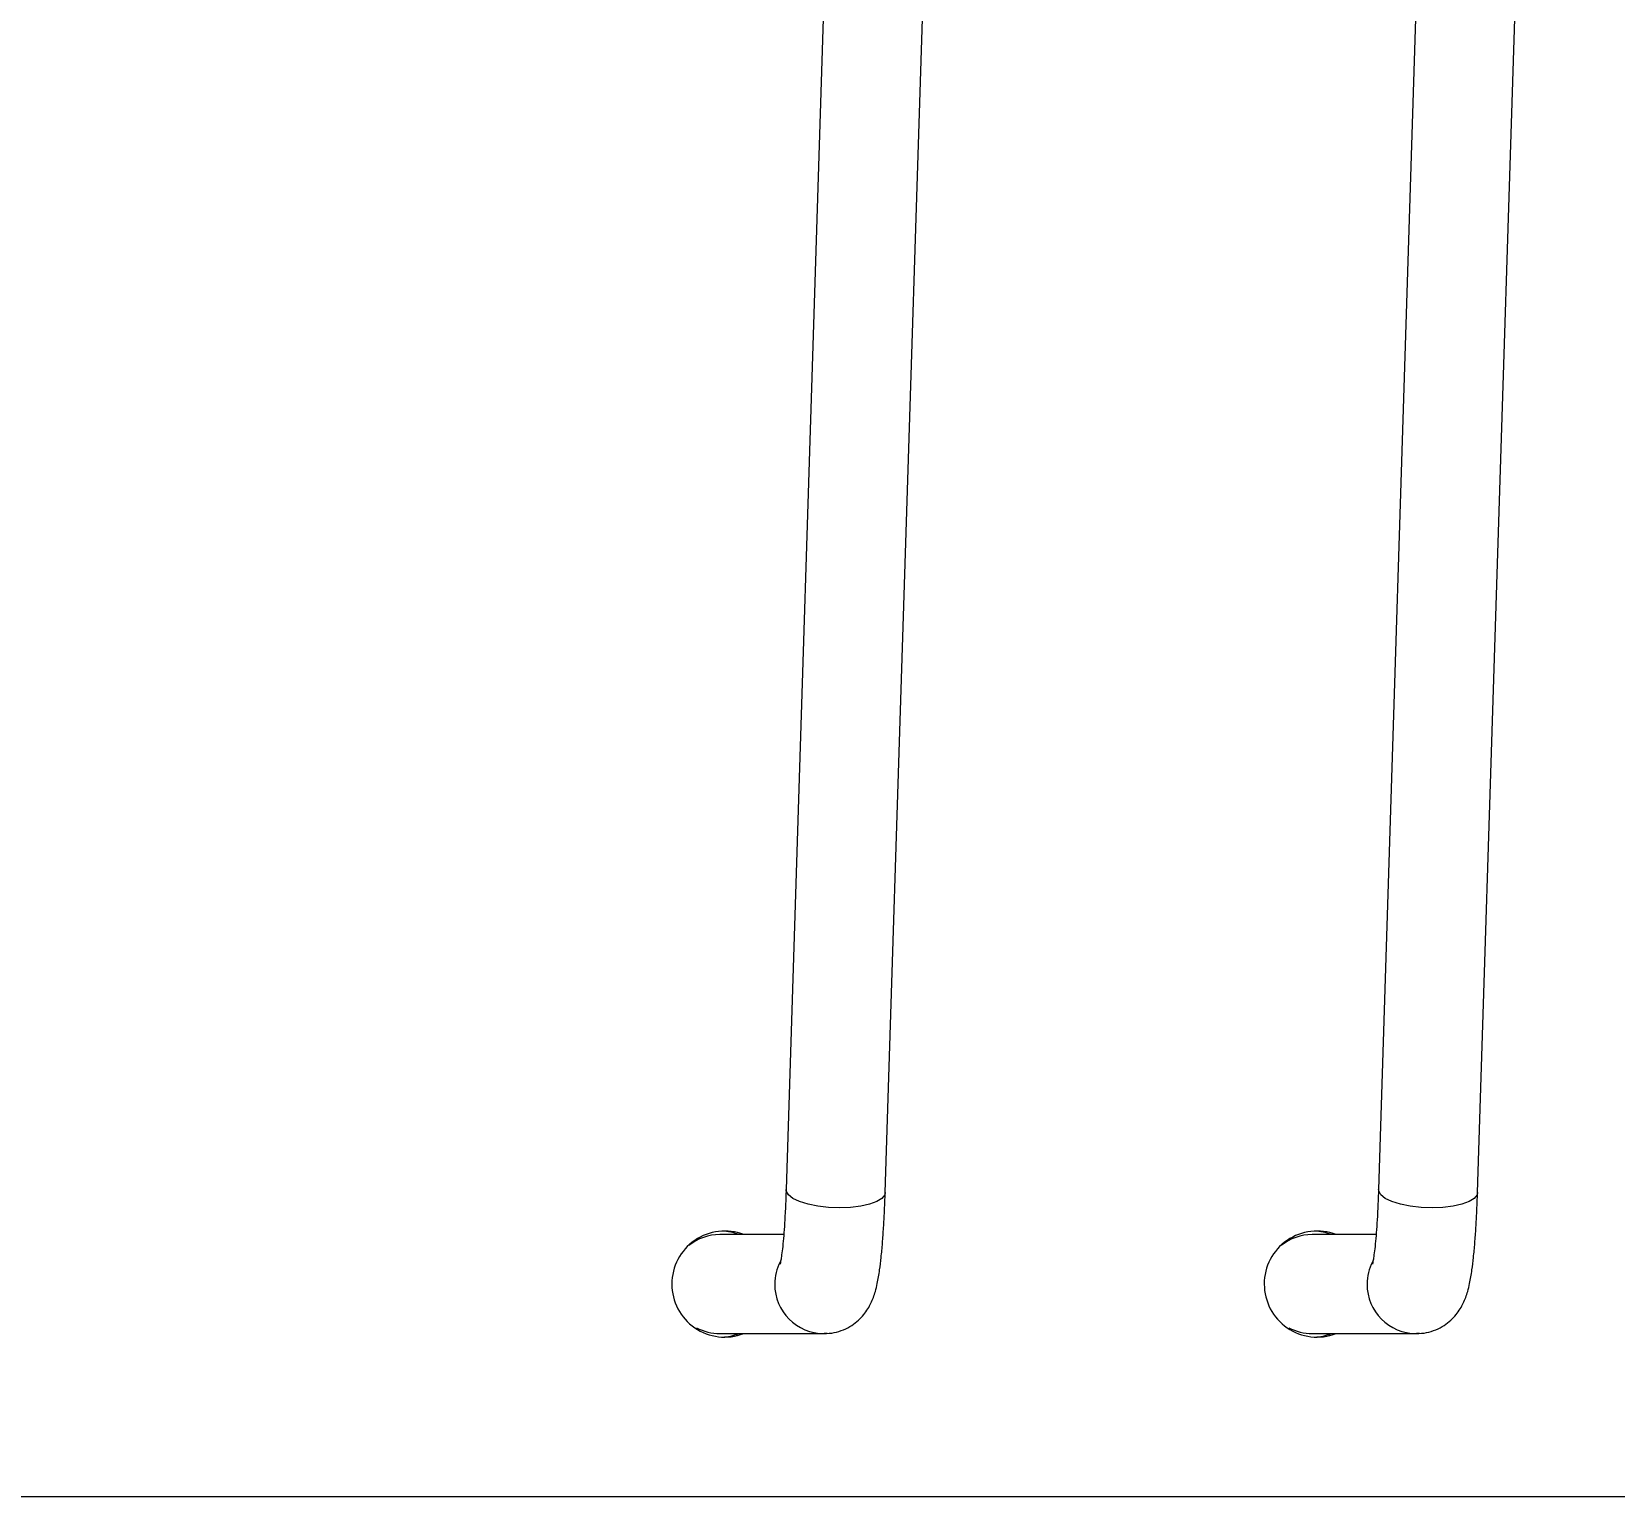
# Model space of a CAD drawing. Header units: millimetres. Extents: x -279 to 4999, y 61 to 3536.
# Drawn here: x 4226.1 to 4449.7, y 2822.4 to 3029.4 of the extents above; entities that cross this region are included whole.
import ezdxf

# ---------------------------------------------------------------- set-up
doc = ezdxf.new("R2010")
doc.units = ezdxf.units.MM
doc.layers.add('ZANO_R', color=7, linetype='Continuous', lineweight=0)
doc.layers.add('ZANO_W', color=1, linetype='Continuous', lineweight=0)
doc.styles.add('Arial', font='arial.ttf')
doc.styles.get("Standard").update_dxf_attribs({"font": 'ARIALUNI.TTF'})
doc.dimstyles.new('pl i ang', dxfattribs={"dimtxt": 50, "dimasz": 50, "dimexe": 1.25, "dimexo": 0.625, "dimgap": 10, "dimtad": 1, "dimtoh": 1, "dimtxsty": 'Standard', "dimcen": 2.5, "dimclrd": 1, "dimclre": 1, "dimclrt": 1, "dimadec": 0, "dimazin": 0, "dimtfac": 1, "dimtmove": 0, "dimatfit": 3, "dimfxl": 1, "dimarcsym": 1})

# ---------------------------------------------------------------- blocks, each defined once
blk = doc.blocks.new('*D420')
at = {"layer": 'ZANO_W', "color": 1, "lineweight": -2}
blk.add_arc((3828.64, 2822.36), 150.81, 99.5517, 164.7582, dxfattribs=at)
at = {"layer": 'ZANO_W', "color": 1}
for points in [[(3803.84, 2964.42), (3803.39, 2977.74), (3843.59, 2972.43)], [(3676.53, 2862.89), (3689.74, 2861.12), (3677.83, 2822.36)]]:
    blk.add_solid(points, dxfattribs=at)
at = {"layer": 'ZANO_W', "color": 1, "insert": (3706.83, 2956.91), "char_height": 40, "attachment_point": 5, "rotation": 42.155, "style": 'Arial'}
blk.add_mtext('96%%d', dxfattribs=at)

msp = doc.modelspace()

# ---------------------------------------------------------------- linework, layer by layer
at = {"layer": 'ZANO_R'}
for p, q in [((4340.24, 3103.95), (4332.68, 2865.74)), ((4346.68, 2865.3), (4354.23, 3103.51)), ((4423.92, 3103.95), (4416.37, 2865.74)), ((4430.36, 2865.3), (4437.91, 3103.51)), ((4332.71, 2865.52), (4332.68, 2865.74)), ((4416.39, 2865.52), (4416.37, 2865.74)), ((4332.34, 2859.36), (4323.31, 2859.36)), ((4416.02, 2859.36), (4406.99, 2859.36)), ((4323.31, 2845.36), (4338.04, 2845.36)), ((4338.48, 2845.38), (4338.04, 2845.36)), ((4406.99, 2845.36), (4421.72, 2845.36)), ((4422.16, 2845.38), (4421.72, 2845.36)), ((3774.48, 2822.36), (4574.48, 2822.36))]:
    msp.add_line(p, q, dxfattribs=at)
at = {"layer": 'ZANO_R', "flags": 128}
for points in [[(4346.68, 2865.3), (4346.61, 2864.99), (4346.21, 2864.48), (4345.49, 2864.03), (4344.48, 2863.65), (4343.22, 2863.36), (4341.79, 2863.19), (4340.25, 2863.13), (4338.69, 2863.19), (4337.17, 2863.36), (4335.78, 2863.65), (4334.59, 2864.03), (4333.65, 2864.48), (4333.01, 2864.99), (4332.71, 2865.52)], [(4430.36, 2865.3), (4430.29, 2864.99), (4429.89, 2864.48), (4429.17, 2864.03), (4428.16, 2863.65), (4426.9, 2863.36), (4425.47, 2863.19), (4423.93, 2863.13), (4422.37, 2863.19), (4420.85, 2863.36), (4419.46, 2863.65), (4418.27, 2864.03), (4417.33, 2864.48), (4416.69, 2864.99), (4416.39, 2865.52)]]:
    msp.add_lwpolyline(points, dxfattribs=at)
at = {"layer": 'ZANO_R'}
msp.add_lwpolyline([(-183.02, 2822.36), (4693.28, 2822.36)], dxfattribs=at)
for centre, radius, start, end in [((4324.02, 2852.38), 7.48, 69.0088, 180.1556), ((4323.31, 2852.4), 7.46, 68.8999, 87.2974), ((4407.7, 2852.38), 7.48, 69.0096, 180.1548), ((4406.99, 2852.4), 7.46, 68.8975, 87.2986), ((4323.32, 2852.4), 6.96, 90.0135, 128.9921), ((4407, 2852.4), 6.96, 90.0149, 128.9907), ((4338.09, 2852.36), 7.02, 153.2133, 179.9992), ((4421.77, 2852.36), 7.02, 153.2133, 179.9992), ((4324.01, 2852.34), 7.47, 179.8319, 291.0027), ((4338.06, 2852.35), 6.99, 179.9085, 269.8725), ((4407.7, 2852.34), 7.47, 179.833, 291.0016), ((4421.74, 2852.35), 6.99, 179.9079, 269.8732), ((4323.32, 2852.32), 6.96, 241.7439, 269.9797), ((4323.32, 2852.27), 7.41, 272.6371, 291.16), ((4407, 2852.32), 6.96, 241.7439, 269.9787), ((4407, 2852.27), 7.41, 272.6359, 291.1624)]:
    msp.add_arc(centre, radius, start, end, dxfattribs=at)
for points, knots in [([(4332.68, 2865.74), (4332.67, 2865.35), (4332.63, 2864.21), (4332.55, 2862.42), (4332.44, 2860.48), (4332.3, 2858.77), (4332.16, 2857.33), (4332.02, 2856.25), (4331.91, 2855.57), (4331.83, 2855.2), (4331.83, 2855.18), (4331.83, 2855.17)], [0, 0, 0, 0, 0.073005, 0.210979, 0.348013, 0.483343, 0.615957, 0.744184, 0.848731, 0.939806, 1, 1, 1, 1]), ([(4338.04, 2845.36), (4338.52, 2845.39), (4339.47, 2845.44), (4340.79, 2845.87), (4341.95, 2846.47), (4342.91, 2847.22), (4343.67, 2848.04), (4344.26, 2848.88), (4344.7, 2849.7), (4345.04, 2850.52), (4345.33, 2851.43), (4345.62, 2852.67), (4345.88, 2854.19), (4346.11, 2856.12), (4346.3, 2858.11), (4346.45, 2860.3), (4346.58, 2862.56), (4346.64, 2864.26), (4346.67, 2865.17), (4346.68, 2865.3)], [0, 0, 0, 0, 0.046646, 0.092255, 0.135075, 0.17576, 0.214757, 0.252725, 0.291303, 0.332853, 0.382241, 0.44903, 0.560441, 0.646652, 0.737615, 0.824013, 0.90832, 0.986703, 1, 1, 1, 1]), ([(4416.37, 2865.74), (4416.35, 2865.35), (4416.31, 2864.21), (4416.23, 2862.42), (4416.12, 2860.48), (4415.98, 2858.77), (4415.84, 2857.33), (4415.7, 2856.25), (4415.59, 2855.57), (4415.51, 2855.2), (4415.51, 2855.18), (4415.51, 2855.17)], [0, 0, 0, 0, 0.073005, 0.210979, 0.348013, 0.483343, 0.615956, 0.744184, 0.848731, 0.939806, 1, 1, 1, 1]), ([(4421.72, 2845.36), (4422.2, 2845.39), (4423.15, 2845.44), (4424.47, 2845.87), (4425.63, 2846.47), (4426.59, 2847.22), (4427.35, 2848.04), (4427.94, 2848.88), (4428.38, 2849.7), (4428.72, 2850.52), (4429.01, 2851.43), (4429.3, 2852.67), (4429.56, 2854.19), (4429.79, 2856.12), (4429.98, 2858.11), (4430.13, 2860.3), (4430.26, 2862.56), (4430.32, 2864.26), (4430.35, 2865.17), (4430.36, 2865.3)], [0, 0, 0, 0, 0.046646, 0.092251, 0.135071, 0.175759, 0.214757, 0.252724, 0.291302, 0.332851, 0.38224, 0.44903, 0.56044, 0.646652, 0.737615, 0.824013, 0.90832, 0.986703, 1, 1, 1, 1])]:
    msp.add_open_spline(points, degree=3, knots=knots, dxfattribs=at)

# ---------------------------------------------------------------- dimensions: what is measured, and where the dimension line sits
at = {"layer": 'ZANO_W'}
dim = msp.add_angular_dim_2l(base=(3762.04, 2957.67), line1=((-183.02, 2822.36), (4693.28, 2822.36)), line2=((3828.7, 2823.02), (3872.52, 3262.78)), dimstyle='pl i ang', override={"dimtxt": 40, "dimasz": 40, "dimexe": 10, "dimexo": 10, "dimtoh": 0, "dimdec": 0, "dimtxsty": 'Arial', "dimtdec": 0, "dimtmove": 1}, dxfattribs=at)
dim.commit()
dim.dimension.update_dxf_attribs({"geometry": '*D420', "text_midpoint": (3706.83, 2956.91)})

doc.saveas('drawing.dxf')
